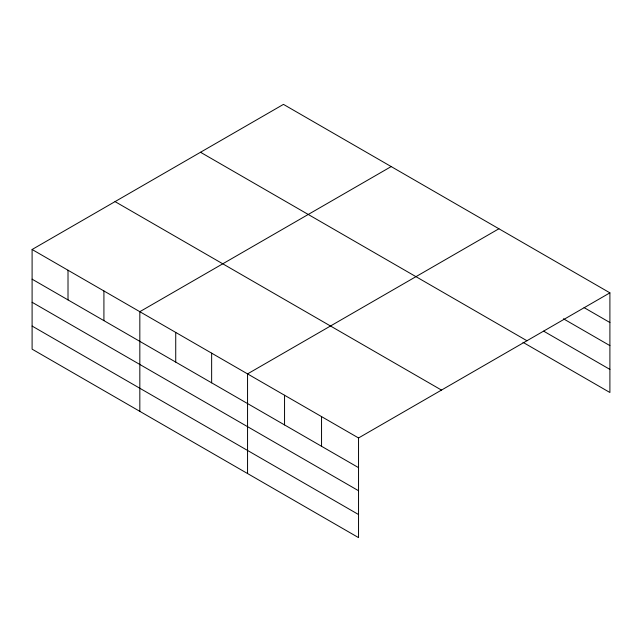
<?xml version="1.0" encoding="UTF-8"?>
<svg xmlns="http://www.w3.org/2000/svg" width="642" height="642" viewBox="0 0 642 642"><rect width="100%" height="100%" fill="white"/><g stroke="black" fill="none" stroke-linecap="round" stroke-linejoin="round"><path stroke-width="0.96" d="M358.541 490.737L358.541 437.972L32.1 249.497L32.1 349.152L358.541 537.619L358.541 490.737L32.1 302.27M32.1 249.497L283.459 104.381L609.9 292.848L609.9 392.503L522.997 342.33M391.187 166.575L139.828 311.691L139.828 411.345M498.906 228.769L247.555 373.885L247.555 473.539M358.541 437.972L609.9 292.848M584.092 307.622L609.9 322.525M563.435 318.793L609.9 345.621M543.654 331.16L609.9 369.407M200.513 152.266L526.954 340.742M115.046 201.612L441.487 390.079M32.1 279.174L358.541 467.641M32.1 326.056L358.541 514.531M321.546 416.61L321.546 446.286M284.55 395.247L284.55 424.924M211.643 353.156L211.643 382.833M175.731 332.428L175.731 362.104M103.916 290.962L103.916 320.639M68.012 270.234L68.012 299.902"/></g></svg>
